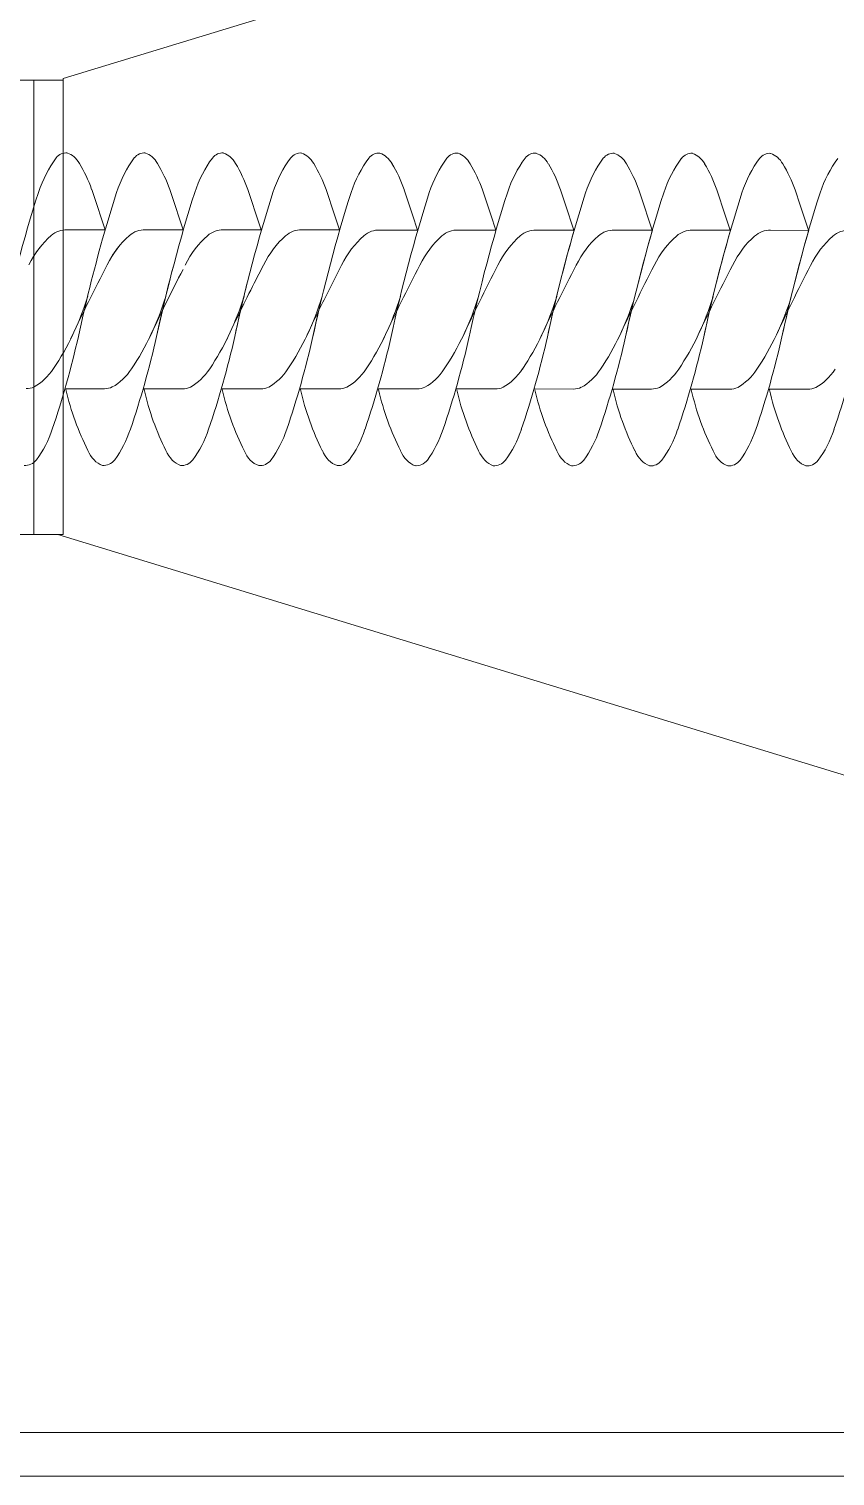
# Model space of a CAD drawing. Extents: x -2884 to -859, y 3232 to 5149.
# Drawn here: x -1717.15 to -1698.7, y 4915.88 to 4949 of the extents above; entities that cross this region are included whole.
import ezdxf

# ---------------------------------------------------------------- set-up
doc = ezdxf.new("R2010")
doc.units = 0
doc.header["$MEASUREMENT"] = 0
doc.layers.add('Compressori e classific', color=231, linetype='CONTINUOUS', lineweight=15)
doc.layers.add('Ringhiera in primo piano', color=96, linetype='CONTINUOUS', lineweight=15)

msp = doc.modelspace()

# ---------------------------------------------------------------- linework, layer by layer
at = {"layer": 'Compressori e classific'}
for p, q in [((-1716.369, 4947.864), (-1674.283, 4960.73)), ((-1716.369, 4947.826), (-1718.021, 4947.826)), ((-1717.042, 4947.826), (-1717.042, 4937.43)), ((-1716.369, 4947.864), (-1716.369, 4938.655)), ((-1715.147, 4945.26), (-1715.467, 4944.196)), ((-1715.922, 4944.404), (-1716.316, 4944.404)), ((-1715.414, 4944.404), (-1716.316, 4944.404)), ((-1713.624, 4944.402), (-1714.527, 4944.403)), ((-1713.624, 4944.402), (-1714.527, 4944.403)), ((-1713.624, 4944.402), (-1714.527, 4944.403)), ((-1713.624, 4944.402), (-1714.527, 4944.403)), ((-1713.624, 4944.402), (-1714.527, 4944.403)), ((-1713.624, 4944.402), (-1714.527, 4944.403)), ((-1711.835, 4944.401), (-1712.738, 4944.402)), ((-1711.835, 4944.401), (-1712.738, 4944.402)), ((-1711.835, 4944.401), (-1712.738, 4944.402)), ((-1711.835, 4944.401), (-1712.738, 4944.402)), ((-1711.835, 4944.401), (-1712.738, 4944.402)), ((-1710.046, 4944.4), (-1710.948, 4944.4)), ((-1710.046, 4944.4), (-1710.948, 4944.4)), ((-1710.046, 4944.4), (-1710.948, 4944.4)), ((-1710.046, 4944.4), (-1710.948, 4944.4)), ((-1708.256, 4944.399), (-1709.159, 4944.399)), ((-1708.256, 4944.399), (-1709.159, 4944.399)), ((-1708.256, 4944.399), (-1709.159, 4944.399)), ((-1706.467, 4944.397), (-1707.37, 4944.398)), ((-1706.467, 4944.397), (-1707.37, 4944.398)), ((-1704.678, 4944.396), (-1705.58, 4944.397)), ((-1702.889, 4944.395), (-1703.791, 4944.395)), ((-1701.099, 4944.394), (-1702.002, 4944.394)), ((-1699.31, 4944.392), (-1700.212, 4944.393)), ((-1711.785, 4943.597), (-1711.998, 4943.182)), ((-1709.996, 4943.596), (-1710.367, 4942.865)), ((-1715.424, 4940.768), (-1716.311, 4940.768)), ((-1713.635, 4940.766), (-1714.522, 4940.767)), ((-1711.846, 4940.765), (-1712.732, 4940.766)), ((-1710.056, 4940.764), (-1710.943, 4940.765)), ((-1708.267, 4940.763), (-1709.154, 4940.763)), ((-1706.478, 4940.761), (-1707.364, 4940.762)), ((-1704.688, 4940.76), (-1705.575, 4940.761)), ((-1702.899, 4940.759), (-1703.786, 4940.759)), ((-1701.11, 4940.758), (-1701.996, 4940.758)), ((-1699.32, 4940.756), (-1700.207, 4940.757)), ((-1716.369, 4938.655), (-1716.369, 4937.43)), ((-1716.495, 4937.43), (-1718.021, 4937.43)), ((-1716.369, 4937.43), (-1716.495, 4937.43)), ((-1716.495, 4937.43), (-1688.083, 4928.744))]:
    msp.add_line(p, q, dxfattribs=at)
for centre, major_axis, start_param, end_param in [((-1716.301, 4945.706), (0, 0.46), -0.069494, 0.728399), ((-1716.387, 4945.522), (0, 0.657), -0.913257, -0.232513), ((-1714.514, 4945.705), (0, 0.46), -0.069494, 0.728399), ((-1714.6, 4945.521), (0, 0.657), -0.913257, -0.232513), ((-1712.725, 4945.704), (0, 0.46), -0.069494, 0.728399), ((-1712.811, 4945.519), (0, 0.657), -0.913257, -0.232513), ((-1710.936, 4945.703), (0, 0.46), -0.069494, 0.728399), ((-1711.022, 4945.518), (0, 0.657), -0.913257, -0.232513), ((-1709.146, 4945.701), (0, 0.46), -0.069494, 0.728399), ((-1709.232, 4945.517), (0, 0.657), -0.913257, -0.232513), ((-1707.357, 4945.7), (0, 0.46), -0.069494, 0.728399), ((-1707.443, 4945.516), (0, 0.657), -0.913257, -0.232513), ((-1705.568, 4945.699), (0, 0.46), -0.069494, 0.728399), ((-1705.654, 4945.514), (0, 0.657), -0.913257, -0.232513), ((-1703.778, 4945.697), (0, 0.46), -0.069494, 0.728399), ((-1703.864, 4945.513), (0, 0.657), -0.913257, -0.232513), ((-1701.989, 4945.696), (0, 0.46), -0.069494, 0.728399), ((-1702.075, 4945.512), (0, 0.657), -0.913257, -0.232513), ((-1700.2, 4945.695), (0, 0.46), -0.069494, 0.728399), ((-1700.286, 4945.511), (0, 0.657), -0.913257, -0.232513), ((-1715.079, 4944.151), (0.002, 2.712), 0.795567, 1.149492), ((-1717.77, 4944.025), (0.002, 3.031), -1.125882, -0.893509), ((-1713.292, 4944.149), (0.002, 2.712), 0.795567, 1.149492), ((-1715.983, 4944.024), (0.002, 3.031), -1.125882, -0.893509), ((-1711.503, 4944.148), (0.002, 2.712), 0.795567, 1.149492), ((-1714.194, 4944.022), (0.002, 3.031), -1.125882, -0.893509), ((-1709.714, 4944.147), (0.002, 2.712), 0.795567, 1.149492), ((-1712.404, 4944.021), (0.002, 3.031), -1.125882, -0.893509), ((-1707.924, 4944.146), (0.002, 2.712), 0.795567, 1.149492), ((-1710.615, 4944.02), (0.002, 3.031), -1.125882, -0.893509), ((-1706.135, 4944.144), (0.002, 2.712), 0.795567, 1.149492), ((-1708.826, 4944.019), (0.002, 3.031), -1.125882, -0.893509), ((-1704.346, 4944.143), (0.002, 2.712), 0.795567, 1.149492), ((-1707.036, 4944.017), (0.002, 3.031), -1.125882, -0.893509), ((-1702.556, 4944.142), (0.002, 2.712), 0.795567, 1.149492), ((-1705.247, 4944.016), (0.002, 3.031), -1.125882, -0.893509), ((-1700.767, 4944.141), (0.002, 2.712), 0.795567, 1.149492), ((-1703.458, 4944.015), (0.002, 3.031), -1.125882, -0.893509), ((-1698.978, 4944.139), (0.002, 2.712), 0.795567, 1.149492), ((-1701.668, 4944.014), (0.002, 3.031), -1.125882, -0.893509), ((-1697.188, 4944.138), (0.002, 2.712), 0.795567, 1.149492), ((-1697.264, 4934.157), (0.02, 28.488), 1.170957, 1.293676), ((-1761.691, 4917.722), (0.047, 67.218), -7.44528, -7.430249), ((-1693.685, 4934.155), (0.02, 28.488), 1.170957, 1.293676), ((-1759.904, 4917.721), (0.047, 67.218), -7.44528, -7.430249), ((-1691.896, 4934.154), (0.02, 28.488), 1.170957, 1.293676), ((-1758.115, 4917.72), (0.047, 67.218), -7.44528, -7.430249), ((-1690.106, 4934.152), (0.02, 28.488), 1.170957, 1.293676), ((-1756.326, 4917.719), (0.047, 67.218), -7.44528, -7.430249), ((-1688.317, 4934.151), (0.02, 28.488), 1.170957, 1.293676), ((-1754.536, 4917.717), (0.047, 67.218), -7.44528, -7.430249), ((-1686.528, 4934.15), (0.02, 28.488), 1.170957, 1.293676), ((-1752.747, 4917.716), (0.047, 67.218), -7.44528, -7.430249), ((-1684.738, 4934.149), (0.02, 28.488), 1.170957, 1.293676), ((-1750.958, 4917.715), (0.047, 67.218), -7.44528, -7.430249), ((-1682.949, 4934.147), (0.02, 28.488), 1.170957, 1.293676), ((-1749.168, 4917.714), (0.047, 67.218), -7.44528, -7.430249), ((-1681.16, 4934.146), (0.02, 28.488), 1.170957, 1.293676), ((-1747.379, 4917.712), (0.047, 67.218), -7.44528, -7.430249), ((-1679.37, 4934.145), (0.02, 28.488), 1.170957, 1.293676), ((-1745.59, 4917.711), (0.047, 67.218), -7.44528, -7.430249), ((-1716.302, 4943.554), (0.001, 0.851), -0.03344, 0.569371), ((-1716.302, 4943.554), (0.001, 0.851), -0.03344, 0.569371), ((-1714.513, 4943.553), (0.001, 0.851), -0.03344, 0.569371), ((-1714.513, 4943.553), (0.001, 0.851), -0.03344, 0.569371), ((-1714.513, 4943.553), (0.001, 0.851), -0.03344, 0.569371), ((-1714.513, 4943.553), (0.001, 0.851), -0.03344, 0.569371), ((-1714.513, 4943.553), (0.001, 0.851), -0.03344, 0.569371), ((-1714.513, 4943.553), (0.001, 0.851), -0.03344, 0.569371), ((-1712.724, 4943.552), (0.001, 0.851), -0.03344, 0.569371), ((-1712.724, 4943.552), (0.001, 0.851), -0.03344, 0.569371), ((-1712.724, 4943.552), (0.001, 0.851), -0.03344, 0.569371), ((-1712.724, 4943.552), (0.001, 0.851), -0.03344, 0.569371), ((-1712.724, 4943.552), (0.001, 0.851), -0.03344, 0.569371), ((-1710.935, 4943.55), (0.001, 0.851), -0.03344, 0.569371), ((-1710.935, 4943.55), (0.001, 0.851), -0.03344, 0.569371), ((-1710.935, 4943.55), (0.001, 0.851), -0.03344, 0.569371), ((-1710.935, 4943.55), (0.001, 0.851), -0.03344, 0.569371), ((-1709.145, 4943.549), (0.001, 0.851), -0.03344, 0.569371), ((-1709.145, 4943.549), (0.001, 0.851), -0.03344, 0.569371), ((-1709.145, 4943.549), (0.001, 0.851), -0.03344, 0.569371), ((-1707.356, 4943.548), (0.001, 0.851), -0.03344, 0.569371), ((-1707.356, 4943.548), (0.001, 0.851), -0.03344, 0.569371), ((-1705.567, 4943.547), (0.001, 0.851), -0.03344, 0.569371), ((-1703.777, 4943.545), (0.001, 0.851), -0.03344, 0.569371), ((-1701.988, 4943.544), (0.001, 0.851), -0.03344, 0.569371), ((-1700.199, 4943.543), (0.001, 0.851), -0.03344, 0.569371), ((-1698.409, 4943.541), (0.001, 0.851), -0.03344, 0.569371), ((-1715.69, 4942.309), (0.002, 2.34), 0.577044, 0.986541), ((-1715.69, 4942.309), (0.002, 2.34), 0.577044, 0.986541), ((-1695.474, 4934.156), (0.02, 28.488), 1.211176, 1.293676), ((-1695.474, 4934.156), (0.02, 28.488), 1.211176, 1.293676), ((-1695.474, 4934.156), (0.02, 28.488), 1.211176, 1.293676), ((-1695.474, 4934.156), (0.02, 28.488), 1.211176, 1.293676), ((-1695.474, 4934.156), (0.02, 28.488), 1.211176, 1.293676), ((-1695.474, 4934.156), (0.02, 28.488), 1.211176, 1.293676), ((-1695.474, 4934.156), (0.02, 28.488), 1.211176, 1.293676), ((-1695.474, 4934.156), (0.02, 28.488), 1.211176, 1.293676), ((-1695.474, 4934.156), (0.02, 28.488), 1.211176, 1.293676), ((-1695.474, 4934.156), (0.02, 28.488), 1.211176, 1.293676), ((-1695.474, 4934.156), (0.02, 28.488), 1.211176, 1.293676), ((-1695.474, 4934.156), (0.02, 28.488), 1.211176, 1.293676), ((-1695.474, 4934.156), (0.02, 28.488), 1.211176, 1.293676), ((-1695.474, 4934.156), (0.02, 28.488), 1.211176, 1.293676), ((-1695.474, 4934.156), (0.02, 28.488), 1.211176, 1.293676), ((-1695.474, 4934.156), (0.02, 28.488), 1.211176, 1.293676), ((-1695.474, 4934.156), (0.02, 28.488), 1.211176, 1.293676), ((-1695.474, 4934.156), (0.02, 28.488), 1.211176, 1.293676), ((-1695.474, 4934.156), (0.02, 28.488), 1.211176, 1.293676), ((-1695.474, 4934.156), (0.02, 28.488), 1.211176, 1.293676), ((-1695.474, 4934.156), (0.02, 28.488), 1.211176, 1.293676), ((-1713.9, 4942.308), (0.002, 2.34), 0.577044, 0.986541), ((-1713.9, 4942.308), (0.002, 2.34), 0.577044, 0.986541), ((-1713.9, 4942.308), (0.002, 2.34), 0.577044, 0.986541), ((-1713.9, 4942.308), (0.002, 2.34), 0.577044, 0.986541), ((-1713.9, 4942.308), (0.002, 2.34), 0.577044, 0.986541), ((-1713.9, 4942.308), (0.002, 2.34), 0.577044, 0.986541), ((-1712.111, 4942.306), (0.002, 2.34), 0.577044, 0.986541), ((-1712.111, 4942.306), (0.002, 2.34), 0.577044, 0.986541), ((-1712.111, 4942.306), (0.002, 2.34), 0.577044, 0.986541), ((-1712.111, 4942.306), (0.002, 2.34), 0.577044, 0.986541), ((-1712.111, 4942.306), (0.002, 2.34), 0.577044, 0.986541), ((-1710.322, 4942.305), (0.002, 2.34), 0.577044, 0.986541), ((-1710.322, 4942.305), (0.002, 2.34), 0.577044, 0.986541), ((-1710.322, 4942.305), (0.002, 2.34), 0.577044, 0.986541), ((-1710.322, 4942.305), (0.002, 2.34), 0.577044, 0.986541), ((-1708.532, 4942.304), (0.002, 2.34), 0.577044, 0.986541), ((-1708.532, 4942.304), (0.002, 2.34), 0.577044, 0.986541), ((-1708.532, 4942.304), (0.002, 2.34), 0.577044, 0.986541), ((-1706.743, 4942.303), (0.002, 2.34), 0.577044, 0.986541), ((-1706.743, 4942.303), (0.002, 2.34), 0.577044, 0.986541), ((-1704.954, 4942.301), (0.002, 2.34), 0.577044, 0.986541), ((-1684.738, 4934.149), (0.02, 28.488), 1.203435, 1.293676), ((-1684.738, 4934.149), (0.02, 28.488), 1.203435, 1.293676), ((-1684.738, 4934.149), (0.02, 28.488), 1.203435, 1.293676), ((-1684.738, 4934.149), (0.02, 28.488), 1.203435, 1.293676), ((-1684.738, 4934.149), (0.02, 28.488), 1.203435, 1.293676), ((-1684.738, 4934.149), (0.02, 28.488), 1.203435, 1.293676), ((-1684.738, 4934.149), (0.02, 28.488), 1.203435, 1.293676), ((-1684.738, 4934.149), (0.02, 28.488), 1.203435, 1.293676), ((-1684.738, 4934.149), (0.02, 28.488), 1.203435, 1.293676), ((-1684.738, 4934.149), (0.02, 28.488), 1.203435, 1.293676), ((-1684.738, 4934.149), (0.02, 28.488), 1.203435, 1.293676), ((-1684.738, 4934.149), (0.02, 28.488), 1.203435, 1.293676), ((-1684.738, 4934.149), (0.02, 28.488), 1.203435, 1.293676), ((-1684.738, 4934.149), (0.02, 28.488), 1.203435, 1.293676), ((-1684.738, 4934.149), (0.02, 28.488), 1.203435, 1.293676), ((-1684.738, 4934.149), (0.02, 28.488), 1.203435, 1.293676), ((-1684.738, 4934.149), (0.02, 28.488), 1.203435, 1.293676), ((-1684.738, 4934.149), (0.02, 28.488), 1.203435, 1.293676), ((-1684.738, 4934.149), (0.02, 28.488), 1.203435, 1.293676), ((-1684.738, 4934.149), (0.02, 28.488), 1.203435, 1.293676), ((-1684.738, 4934.149), (0.02, 28.488), 1.203435, 1.293676), ((-1684.738, 4934.149), (0.02, 28.488), 1.203435, 1.293676), ((-1684.738, 4934.149), (0.02, 28.488), 1.203435, 1.293676), ((-1684.738, 4934.149), (0.02, 28.488), 1.203435, 1.293676), ((-1684.738, 4934.149), (0.02, 28.488), 1.203435, 1.293676), ((-1684.738, 4934.149), (0.02, 28.488), 1.203435, 1.293676), ((-1703.165, 4942.3), (0.002, 2.34), 0.577044, 0.986541), ((-1682.949, 4934.147), (0.02, 28.488), 1.203435, 1.293676), ((-1682.949, 4934.147), (0.02, 28.488), 1.203435, 1.293676), ((-1682.949, 4934.147), (0.02, 28.488), 1.203435, 1.293676), ((-1682.949, 4934.147), (0.02, 28.488), 1.203435, 1.293676), ((-1682.949, 4934.147), (0.02, 28.488), 1.203435, 1.293676), ((-1682.949, 4934.147), (0.02, 28.488), 1.203435, 1.293676), ((-1682.949, 4934.147), (0.02, 28.488), 1.203435, 1.293676), ((-1682.949, 4934.147), (0.02, 28.488), 1.203435, 1.293676), ((-1682.949, 4934.147), (0.02, 28.488), 1.203435, 1.293676), ((-1682.949, 4934.147), (0.02, 28.488), 1.203435, 1.293676), ((-1682.949, 4934.147), (0.02, 28.488), 1.203435, 1.293676), ((-1682.949, 4934.147), (0.02, 28.488), 1.203435, 1.293676), ((-1682.949, 4934.147), (0.02, 28.488), 1.203435, 1.293676), ((-1682.949, 4934.147), (0.02, 28.488), 1.203435, 1.293676), ((-1682.949, 4934.147), (0.02, 28.488), 1.203435, 1.293676), ((-1682.949, 4934.147), (0.02, 28.488), 1.203435, 1.293676), ((-1682.949, 4934.147), (0.02, 28.488), 1.203435, 1.293676), ((-1682.949, 4934.147), (0.02, 28.488), 1.203435, 1.293676), ((-1682.949, 4934.147), (0.02, 28.488), 1.203435, 1.293676), ((-1682.949, 4934.147), (0.02, 28.488), 1.203435, 1.293676), ((-1682.949, 4934.147), (0.02, 28.488), 1.203435, 1.293676), ((-1682.949, 4934.147), (0.02, 28.488), 1.203435, 1.293676), ((-1682.949, 4934.147), (0.02, 28.488), 1.203435, 1.293676), ((-1682.949, 4934.147), (0.02, 28.488), 1.203435, 1.293676), ((-1682.949, 4934.147), (0.02, 28.488), 1.203435, 1.293676), ((-1682.949, 4934.147), (0.02, 28.488), 1.203435, 1.293676), ((-1682.949, 4934.147), (0.02, 28.488), 1.203435, 1.293676), ((-1701.375, 4942.299), (0.002, 2.34), 0.577044, 0.986541), ((-1681.16, 4934.146), (0.02, 28.488), 1.203435, 1.293676), ((-1681.16, 4934.146), (0.02, 28.488), 1.203435, 1.293676), ((-1681.16, 4934.146), (0.02, 28.488), 1.203435, 1.293676), ((-1681.16, 4934.146), (0.02, 28.488), 1.203435, 1.293676), ((-1681.16, 4934.146), (0.02, 28.488), 1.203435, 1.293676), ((-1681.16, 4934.146), (0.02, 28.488), 1.203435, 1.293676), ((-1681.16, 4934.146), (0.02, 28.488), 1.203435, 1.293676), ((-1681.16, 4934.146), (0.02, 28.488), 1.203435, 1.293676), ((-1681.16, 4934.146), (0.02, 28.488), 1.203435, 1.293676), ((-1681.16, 4934.146), (0.02, 28.488), 1.203435, 1.293676), ((-1681.16, 4934.146), (0.02, 28.488), 1.203435, 1.293676), ((-1681.16, 4934.146), (0.02, 28.488), 1.203435, 1.293676), ((-1681.16, 4934.146), (0.02, 28.488), 1.203435, 1.293676), ((-1681.16, 4934.146), (0.02, 28.488), 1.203435, 1.293676), ((-1681.16, 4934.146), (0.02, 28.488), 1.203435, 1.293676), ((-1681.16, 4934.146), (0.02, 28.488), 1.203435, 1.293676), ((-1681.16, 4934.146), (0.02, 28.488), 1.203435, 1.293676), ((-1681.16, 4934.146), (0.02, 28.488), 1.203435, 1.293676), ((-1681.16, 4934.146), (0.02, 28.488), 1.203435, 1.293676), ((-1681.16, 4934.146), (0.02, 28.488), 1.203435, 1.293676), ((-1681.16, 4934.146), (0.02, 28.488), 1.203435, 1.293676), ((-1681.16, 4934.146), (0.02, 28.488), 1.203435, 1.293676), ((-1681.16, 4934.146), (0.02, 28.488), 1.203435, 1.293676), ((-1681.16, 4934.146), (0.02, 28.488), 1.203435, 1.293676), ((-1681.16, 4934.146), (0.02, 28.488), 1.203435, 1.293676), ((-1681.16, 4934.146), (0.02, 28.488), 1.203435, 1.293676), ((-1681.16, 4934.146), (0.02, 28.488), 1.203435, 1.293676), ((-1681.16, 4934.146), (0.02, 28.488), 1.203435, 1.293676), ((-1699.586, 4942.298), (0.002, 2.34), 0.577044, 0.986541), ((-1679.37, 4934.145), (0.02, 28.488), 1.203435, 1.293676), ((-1679.37, 4934.145), (0.02, 28.488), 1.203435, 1.293676), ((-1679.37, 4934.145), (0.02, 28.488), 1.203435, 1.293676), ((-1679.37, 4934.145), (0.02, 28.488), 1.203435, 1.293676), ((-1679.37, 4934.145), (0.02, 28.488), 1.203435, 1.293676), ((-1679.37, 4934.145), (0.02, 28.488), 1.203435, 1.293676), ((-1679.37, 4934.145), (0.02, 28.488), 1.203435, 1.293676), ((-1679.37, 4934.145), (0.02, 28.488), 1.203435, 1.293676), ((-1679.37, 4934.145), (0.02, 28.488), 1.203435, 1.293676), ((-1679.37, 4934.145), (0.02, 28.488), 1.203435, 1.293676), ((-1679.37, 4934.145), (0.02, 28.488), 1.203435, 1.293676), ((-1679.37, 4934.145), (0.02, 28.488), 1.203435, 1.293676), ((-1679.37, 4934.145), (0.02, 28.488), 1.203435, 1.293676), ((-1679.37, 4934.145), (0.02, 28.488), 1.203435, 1.293676), ((-1679.37, 4934.145), (0.02, 28.488), 1.203435, 1.293676), ((-1679.37, 4934.145), (0.02, 28.488), 1.203435, 1.293676), ((-1679.37, 4934.145), (0.02, 28.488), 1.203435, 1.293676), ((-1679.37, 4934.145), (0.02, 28.488), 1.203435, 1.293676), ((-1679.37, 4934.145), (0.02, 28.488), 1.203435, 1.293676), ((-1679.37, 4934.145), (0.02, 28.488), 1.203435, 1.293676), ((-1679.37, 4934.145), (0.02, 28.488), 1.203435, 1.293676), ((-1679.37, 4934.145), (0.02, 28.488), 1.203435, 1.293676), ((-1679.37, 4934.145), (0.02, 28.488), 1.203435, 1.293676), ((-1679.37, 4934.145), (0.02, 28.488), 1.203435, 1.293676), ((-1679.37, 4934.145), (0.02, 28.488), 1.203435, 1.293676), ((-1679.37, 4934.145), (0.02, 28.488), 1.203435, 1.293676), ((-1679.37, 4934.145), (0.02, 28.488), 1.203435, 1.293676), ((-1679.37, 4934.145), (0.02, 28.488), 1.203435, 1.293676), ((-1679.37, 4934.145), (0.02, 28.488), 1.203435, 1.293676), ((-1697.797, 4942.296), (0.002, 2.34), 0.577044, 0.986541), ((-1715.69, 4942.309), (0.002, 2.34), 0.747599, 0.986541), ((-1713.9, 4942.308), (0.002, 2.34), 0.747599, 0.986541), ((-1689.846, 4920.03), (0.029, 41.397), 0.965622, 1.014559), ((-1688.057, 4920.029), (0.029, 41.397), 0.96854, 1.014559), ((-1693.685, 4934.155), (0.02, 28.488), 1.235493, 1.293676), ((-1693.685, 4934.155), (0.02, 28.488), 1.235493, 1.293676), ((-1693.685, 4934.155), (0.02, 28.488), 1.235493, 1.293676), ((-1693.685, 4934.155), (0.02, 28.488), 1.235493, 1.293676), ((-1693.685, 4934.155), (0.02, 28.488), 1.235493, 1.293676), ((-1693.685, 4934.155), (0.02, 28.488), 1.235493, 1.293676), ((-1693.685, 4934.155), (0.02, 28.488), 1.235493, 1.293676), ((-1693.685, 4934.155), (0.02, 28.488), 1.235493, 1.293676), ((-1693.685, 4934.155), (0.02, 28.488), 1.235493, 1.293676), ((-1693.685, 4934.155), (0.02, 28.488), 1.235493, 1.293676), ((-1693.685, 4934.155), (0.02, 28.488), 1.235493, 1.293676), ((-1693.685, 4934.155), (0.02, 28.488), 1.235493, 1.293676), ((-1693.685, 4934.155), (0.02, 28.488), 1.235493, 1.293676), ((-1693.685, 4934.155), (0.02, 28.488), 1.235493, 1.293676), ((-1693.685, 4934.155), (0.02, 28.488), 1.235493, 1.293676), ((-1693.685, 4934.155), (0.02, 28.488), 1.235493, 1.293676), ((-1693.685, 4934.155), (0.02, 28.488), 1.235493, 1.293676), ((-1693.685, 4934.155), (0.02, 28.488), 1.235493, 1.293676), ((-1693.685, 4934.155), (0.02, 28.488), 1.235493, 1.293676), ((-1693.685, 4934.155), (0.02, 28.488), 1.235493, 1.293676), ((-1693.685, 4934.155), (0.02, 28.488), 1.235493, 1.293676), ((-1693.685, 4934.155), (0.02, 28.488), 1.235493, 1.293676), ((-1682.689, 4920.025), (0.029, 41.397), 0.965622, 1.014559), ((-1680.899, 4920.024), (0.029, 41.397), 0.965622, 1.014559), ((-1679.11, 4920.023), (0.029, 41.397), 0.965622, 1.014559), ((-1677.321, 4920.021), (0.029, 41.397), 0.965622, 1.014559), ((-1675.531, 4920.02), (0.029, 41.397), 0.965622, 1.014559), ((-1673.742, 4920.019), (0.029, 41.397), 0.965622, 1.014559), ((-1686.267, 4920.028), (0.029, 41.397), 0.977763, 1.014559), ((-1691.896, 4934.154), (0.02, 28.488), 1.247751, 1.293676), ((-1691.896, 4934.154), (0.02, 28.488), 1.247751, 1.293676), ((-1691.896, 4934.154), (0.02, 28.488), 1.247751, 1.293676), ((-1691.896, 4934.154), (0.02, 28.488), 1.247751, 1.293676), ((-1691.896, 4934.154), (0.02, 28.488), 1.247751, 1.293676), ((-1691.896, 4934.154), (0.02, 28.488), 1.247751, 1.293676), ((-1691.896, 4934.154), (0.02, 28.488), 1.247751, 1.293676), ((-1691.896, 4934.154), (0.02, 28.488), 1.247751, 1.293676), ((-1691.896, 4934.154), (0.02, 28.488), 1.247751, 1.293676), ((-1691.896, 4934.154), (0.02, 28.488), 1.247751, 1.293676), ((-1691.896, 4934.154), (0.02, 28.488), 1.247751, 1.293676), ((-1691.896, 4934.154), (0.02, 28.488), 1.247751, 1.293676), ((-1691.896, 4934.154), (0.02, 28.488), 1.247751, 1.293676), ((-1691.896, 4934.154), (0.02, 28.488), 1.247751, 1.293676), ((-1691.896, 4934.154), (0.02, 28.488), 1.247751, 1.293676), ((-1691.896, 4934.154), (0.02, 28.488), 1.247751, 1.293676), ((-1691.896, 4934.154), (0.02, 28.488), 1.247751, 1.293676), ((-1691.896, 4934.154), (0.02, 28.488), 1.247751, 1.293676), ((-1691.896, 4934.154), (0.02, 28.488), 1.247751, 1.293676), ((-1691.896, 4934.154), (0.02, 28.488), 1.247751, 1.293676), ((-1691.896, 4934.154), (0.02, 28.488), 1.247751, 1.293676), ((-1691.896, 4934.154), (0.02, 28.488), 1.247751, 1.293676), ((-1691.896, 4934.154), (0.02, 28.488), 1.247751, 1.293676), ((-1684.478, 4920.027), (0.029, 41.397), 0.986945, 1.014559), ((-1690.106, 4934.152), (0.02, 28.488), 1.259982, 1.293676), ((-1690.106, 4934.152), (0.02, 28.488), 1.259982, 1.293676), ((-1690.106, 4934.152), (0.02, 28.488), 1.259982, 1.293676), ((-1690.106, 4934.152), (0.02, 28.488), 1.259982, 1.293676), ((-1690.106, 4934.152), (0.02, 28.488), 1.259982, 1.293676), ((-1690.106, 4934.152), (0.02, 28.488), 1.259982, 1.293676), ((-1690.106, 4934.152), (0.02, 28.488), 1.259982, 1.293676), ((-1690.106, 4934.152), (0.02, 28.488), 1.259982, 1.293676), ((-1690.106, 4934.152), (0.02, 28.488), 1.259982, 1.293676), ((-1690.106, 4934.152), (0.02, 28.488), 1.259982, 1.293676), ((-1690.106, 4934.152), (0.02, 28.488), 1.259982, 1.293676), ((-1690.106, 4934.152), (0.02, 28.488), 1.259982, 1.293676), ((-1690.106, 4934.152), (0.02, 28.488), 1.259982, 1.293676), ((-1690.106, 4934.152), (0.02, 28.488), 1.259982, 1.293676), ((-1690.106, 4934.152), (0.02, 28.488), 1.259982, 1.293676), ((-1690.106, 4934.152), (0.02, 28.488), 1.259982, 1.293676), ((-1690.106, 4934.152), (0.02, 28.488), 1.259982, 1.293676), ((-1690.106, 4934.152), (0.02, 28.488), 1.259982, 1.293676), ((-1690.106, 4934.152), (0.02, 28.488), 1.259982, 1.293676), ((-1690.106, 4934.152), (0.02, 28.488), 1.259982, 1.293676), ((-1690.106, 4934.152), (0.02, 28.488), 1.259982, 1.293676), ((-1690.106, 4934.152), (0.02, 28.488), 1.259982, 1.293676), ((-1690.106, 4934.152), (0.02, 28.488), 1.259982, 1.293676), ((-1690.106, 4934.152), (0.02, 28.488), 1.259982, 1.293676)]:
    msp.add_ellipse(centre, major_axis=major_axis, ratio=0.75, start_param=start_param, end_param=end_param, dxfattribs=at)
at = {"layer": 'Compressori e classific', "extrusion": (0, 0, -1)}
for centre, major_axis, start_param, end_param in [((-1719.852, 4945.137), (-0.004, -5.847), -1.17568, -0.838691), ((-1718.063, 4945.135), (-0.004, -5.847), -1.17568, -0.838691), ((-1716.274, 4945.134), (-0.004, -5.847), -1.17568, -0.838691), ((-1714.484, 4945.133), (-0.004, -5.847), -1.175497, -0.838691), ((-1712.695, 4945.132), (-0.004, -5.847), -1.17568, -0.838691), ((-1710.906, 4945.13), (-0.004, -5.847), -1.17568, -0.838691), ((-1709.116, 4945.129), (-0.004, -5.847), -1.17568, -0.838691), ((-1707.327, 4945.128), (-0.004, -5.847), -1.17568, -0.838691), ((-1705.538, 4945.127), (-0.004, -5.847), -1.17568, -0.838691), ((-1703.748, 4945.125), (-0.004, -5.847), -1.17568, -0.838691), ((-1728.558, 4947.037), (-0.012, -17.472), -1.27676, -1.147074), ((-1726.768, 4947.036), (-0.012, -17.472), -1.27676, -1.147074), ((-1724.979, 4947.034), (-0.012, -17.472), -1.27676, -1.147074), ((-1723.19, 4947.033), (-0.012, -17.472), -1.27676, -1.147074), ((-1721.4, 4947.032), (-0.012, -17.472), -1.27676, -1.147074), ((-1719.611, 4947.031), (-0.012, -17.472), -1.27676, -1.147074), ((-1717.822, 4947.029), (-0.012, -17.472), -1.27676, -1.147074), ((-1716.032, 4947.028), (-0.012, -17.472), -1.27676, -1.147074), ((-1714.243, 4947.027), (-0.012, -17.472), -1.27676, -1.147074), ((-1712.454, 4947.026), (-0.012, -17.472), -1.27676, -1.147074), ((-1710.665, 4947.024), (-0.012, -17.472), -1.27676, -1.147074), ((-1717.487, 4942.279), (-0.001, -1.59), -0.848073, -0.391199), ((-1715.698, 4942.277), (-0.001, -1.59), -0.848073, -0.391199), ((-1713.909, 4942.276), (-0.001, -1.59), -0.848073, -0.391199), ((-1712.119, 4942.275), (-0.001, -1.59), -0.848073, -0.391199), ((-1710.33, 4942.274), (-0.001, -1.59), -0.848073, -0.391199), ((-1708.541, 4942.272), (-0.001, -1.59), -0.848073, -0.391199), ((-1706.751, 4942.271), (-0.001, -1.59), -0.848073, -0.391199), ((-1704.962, 4942.27), (-0.001, -1.59), -0.848073, -0.391199), ((-1703.173, 4942.269), (-0.001, -1.59), -0.848073, -0.391199), ((-1701.383, 4942.267), (-0.001, -1.59), -0.848073, -0.391199), ((-1699.594, 4942.266), (-0.001, -1.59), -0.848073, -0.391199), ((-1717.212, 4941.51), (-0.001, -0.741), -0.328039, 0.001809), ((-1715.423, 4941.509), (-0.001, -0.741), -0.328039, 0.001809), ((-1713.633, 4941.507), (-0.001, -0.741), -0.328039, 0.001809), ((-1711.844, 4941.506), (-0.001, -0.741), -0.328039, 0.001809), ((-1710.055, 4941.505), (-0.001, -0.741), -0.328039, 0.001809), ((-1708.265, 4941.503), (-0.001, -0.741), -0.328039, 0.001809), ((-1706.476, 4941.502), (-0.001, -0.741), -0.328039, 0.001809), ((-1704.687, 4941.501), (-0.001, -0.741), -0.328039, 0.001809), ((-1702.897, 4941.5), (-0.001, -0.741), -0.328039, 0.001809), ((-1701.108, 4941.498), (-0.001, -0.741), -0.328039, 0.001809), ((-1699.319, 4941.497), (-0.001, -0.741), -0.328039, 0.001809), ((-1712.519, 4942.312), (-0.004, -5.285), 0.976508, 1.270445), ((-1712.519, 4942.312), (-0.004, -5.285), 0.976508, 1.270445), ((-1710.73, 4942.31), (-0.004, -5.285), 0.976508, 1.270445), ((-1710.73, 4942.31), (-0.004, -5.285), 0.976508, 1.270445), ((-1708.94, 4942.309), (-0.004, -5.285), 0.976508, 1.270445), ((-1708.94, 4942.309), (-0.004, -5.285), 0.976508, 1.270445), ((-1707.151, 4942.308), (-0.004, -5.285), 0.976508, 1.270445), ((-1707.151, 4942.308), (-0.004, -5.285), 0.976508, 1.270445), ((-1705.362, 4942.307), (-0.004, -5.285), 0.976508, 1.270445), ((-1705.362, 4942.307), (-0.004, -5.285), 0.976508, 1.270445), ((-1703.572, 4942.305), (-0.004, -5.285), 0.976508, 1.270445), ((-1703.572, 4942.305), (-0.004, -5.285), 0.976508, 1.270445), ((-1701.783, 4942.304), (-0.004, -5.285), 0.976508, 1.270445), ((-1701.783, 4942.304), (-0.004, -5.285), 0.976508, 1.270445), ((-1699.994, 4942.303), (-0.004, -5.285), 0.976508, 1.270445), ((-1699.994, 4942.303), (-0.004, -5.285), 0.976508, 1.270445), ((-1698.204, 4942.302), (-0.004, -5.285), 0.976508, 1.270445), ((-1698.204, 4942.302), (-0.004, -5.285), 0.976508, 1.270445), ((-1696.415, 4942.3), (-0.004, -5.285), 0.976508, 1.270445), ((-1696.415, 4942.3), (-0.004, -5.285), 0.976508, 1.270445), ((-1718.245, 4940.811), (-0.002, -2.376), -1.152501, -0.791688), ((-1716.456, 4940.81), (-0.002, -2.376), -1.152501, -0.791688), ((-1714.667, 4940.809), (-0.002, -2.376), -1.152501, -0.791688), ((-1712.877, 4940.808), (-0.002, -2.376), -1.152501, -0.791688), ((-1711.088, 4940.806), (-0.002, -2.376), -1.152501, -0.791688), ((-1709.299, 4940.805), (-0.002, -2.376), -1.152501, -0.791688), ((-1707.509, 4940.804), (-0.002, -2.376), -1.152501, -0.791688), ((-1705.72, 4940.802), (-0.002, -2.376), -1.152501, -0.791688), ((-1703.931, 4940.801), (-0.002, -2.376), -1.152501, -0.791688), ((-1702.142, 4940.8), (-0.002, -2.376), -1.152501, -0.791688), ((-1700.352, 4940.799), (-0.002, -2.376), -1.152501, -0.791688), ((-1717.231, 4939.514), (0, -0.502), -0.734308, 0.074732), ((-1715.337, 4939.704), (0, -0.715), 0.248807, 1.059288), ((-1715.441, 4939.513), (0, -0.502), -0.734308, 0.074732), ((-1713.548, 4939.703), (0, -0.715), 0.248807, 1.059288), ((-1713.652, 4939.511), (0, -0.502), -0.734308, 0.074732), ((-1711.759, 4939.702), (0, -0.715), 0.248807, 1.059288), ((-1711.863, 4939.51), (0, -0.502), -0.734308, 0.074732), ((-1709.969, 4939.701), (0, -0.715), 0.248807, 1.059288), ((-1710.073, 4939.509), (0, -0.502), -0.734308, 0.074732), ((-1708.18, 4939.699), (0, -0.715), 0.248807, 1.059288), ((-1708.284, 4939.508), (0, -0.502), -0.734308, 0.074732), ((-1706.391, 4939.698), (0, -0.715), 0.248807, 1.059288), ((-1706.495, 4939.506), (0, -0.502), -0.734308, 0.074732), ((-1704.601, 4939.697), (0, -0.715), 0.248807, 1.059288), ((-1704.705, 4939.505), (0, -0.502), -0.734308, 0.074732), ((-1702.812, 4939.696), (0, -0.715), 0.248807, 1.059288), ((-1702.916, 4939.504), (0, -0.502), -0.734308, 0.074732), ((-1701.023, 4939.694), (0, -0.715), 0.248807, 1.059288), ((-1701.127, 4939.503), (0, -0.502), -0.734308, 0.074732), ((-1699.234, 4939.693), (0, -0.715), 0.248807, 1.059288), ((-1699.338, 4939.501), (0, -0.502), -0.734308, 0.074732)]:
    msp.add_ellipse(centre, major_axis=major_axis, ratio=0.75, start_param=start_param, end_param=end_param, dxfattribs=at)
at = {"layer": 'Ringhiera in primo piano', "linetype": 'Continuous'}
for p, q in [((-1878.52, 4916.882), (-1679.344, 4916.882)), ((-1879.52, 4915.882), (-1679.344, 4915.882))]:
    msp.add_line(p, q, dxfattribs=at)

doc.saveas('drawing.dxf')
